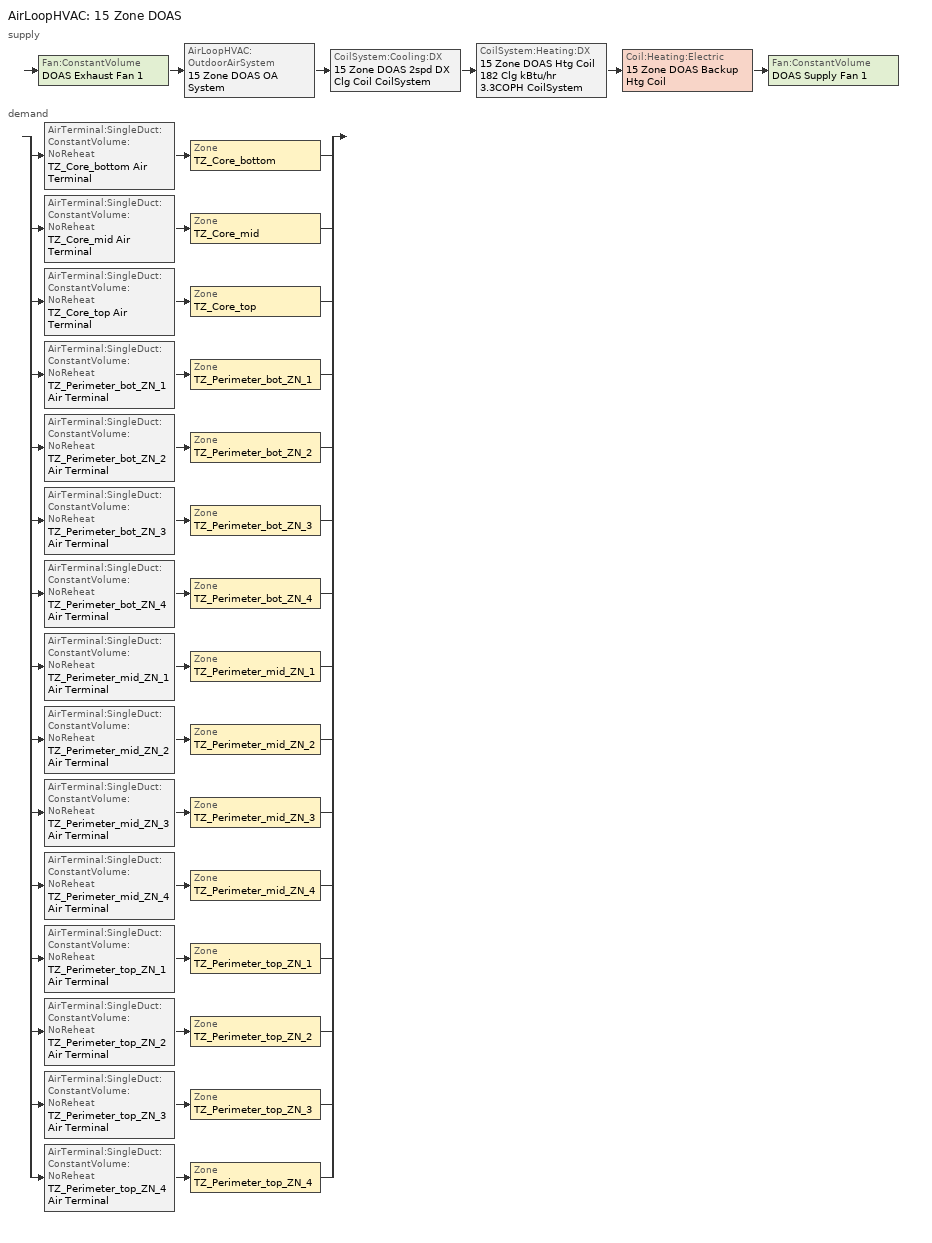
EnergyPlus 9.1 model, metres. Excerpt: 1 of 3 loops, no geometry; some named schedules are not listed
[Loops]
AirLoopHVAC '15 Zone DOAS'
 supply: Fan:ConstantVolume 'DOAS Exhaust Fan 1' > AirLoopHVAC:OutdoorAirSystem '15 Zone DOAS OA System' > CoilSystem:Cooling:DX '15 Zone DOAS 2spd DX Clg Coil CoilSystem' > CoilSystem:Heating:DX '15 Zone DOAS Htg Coil 182 Clg kBtu/hr 3.3COPH CoilSystem' > Coil:Heating:Electric '15 Zone DOAS Backup Htg Coil' > Fan:ConstantVolume 'DOAS Supply Fan 1'
 demand: split
  | AirTerminal:SingleDuct:ConstantVolume:NoReheat 'TZ_Core_bottom Air Terminal' > Zone 'TZ_Core_bottom'
  | AirTerminal:SingleDuct:ConstantVolume:NoReheat 'TZ_Core_mid Air Terminal' > Zone 'TZ_Core_mid'
  | AirTerminal:SingleDuct:ConstantVolume:NoReheat 'TZ_Core_top Air Terminal' > Zone 'TZ_Core_top'
  | AirTerminal:SingleDuct:ConstantVolume:NoReheat 'TZ_Perimeter_bot_ZN_1 Air Terminal' > Zone 'TZ_Perimeter_bot_ZN_1'
  | AirTerminal:SingleDuct:ConstantVolume:NoReheat 'TZ_Perimeter_bot_ZN_2 Air Terminal' > Zone 'TZ_Perimeter_bot_ZN_2'
  | AirTerminal:SingleDuct:ConstantVolume:NoReheat 'TZ_Perimeter_bot_ZN_3 Air Terminal' > Zone 'TZ_Perimeter_bot_ZN_3'
  | AirTerminal:SingleDuct:ConstantVolume:NoReheat 'TZ_Perimeter_bot_ZN_4 Air Terminal' > Zone 'TZ_Perimeter_bot_ZN_4'
  | AirTerminal:SingleDuct:ConstantVolume:NoReheat 'TZ_Perimeter_mid_ZN_1 Air Terminal' > Zone 'TZ_Perimeter_mid_ZN_1'
  | AirTerminal:SingleDuct:ConstantVolume:NoReheat 'TZ_Perimeter_mid_ZN_2 Air Terminal' > Zone 'TZ_Perimeter_mid_ZN_2'
  | AirTerminal:SingleDuct:ConstantVolume:NoReheat 'TZ_Perimeter_mid_ZN_3 Air Terminal' > Zone 'TZ_Perimeter_mid_ZN_3'
  | AirTerminal:SingleDuct:ConstantVolume:NoReheat 'TZ_Perimeter_mid_ZN_4 Air Terminal' > Zone 'TZ_Perimeter_mid_ZN_4'
  | AirTerminal:SingleDuct:ConstantVolume:NoReheat 'TZ_Perimeter_top_ZN_1 Air Terminal' > Zone 'TZ_Perimeter_top_ZN_1'
  | AirTerminal:SingleDuct:ConstantVolume:NoReheat 'TZ_Perimeter_top_ZN_2 Air Terminal' > Zone 'TZ_Perimeter_top_ZN_2'
  | AirTerminal:SingleDuct:ConstantVolume:NoReheat 'TZ_Perimeter_top_ZN_3 Air Terminal' > Zone 'TZ_Perimeter_top_ZN_3'
  | AirTerminal:SingleDuct:ConstantVolume:NoReheat 'TZ_Perimeter_top_ZN_4 Air Terminal' > Zone 'TZ_Perimeter_top_ZN_4'
[ZoneControl:Thermostat] Control Object Type 1=ThermostatSetpoint:DualSetpoint
Name | Zone or ZoneList | Control Type Schedule | Control Name 1
TZ_Core_bottom Thermostat | TZ_Core_bottom | TZ_Core_bottom Thermostat Schedule | Office WholeBuilding - Md Office Thermostat 1
TZ_Core_mid Thermostat | TZ_Core_mid | TZ_Core_mid Thermostat Schedule | Office WholeBuilding - Md Office Thermostat 2
TZ_Core_top Thermostat | TZ_Core_top | TZ_Core_top Thermostat Schedule | Office WholeBuilding - Md Office Thermostat 3
TZ_Perimeter_bot_ZN_1 Thermostat | TZ_Perimeter_bot_ZN_1 | TZ_Perimeter_bot_ZN_1 Thermostat Schedule | Office WholeBuilding - Md Office Thermostat 4
TZ_Perimeter_bot_ZN_2 Thermostat | TZ_Perimeter_bot_ZN_2 | TZ_Perimeter_bot_ZN_2 Thermostat Schedule | Office WholeBuilding - Md Office Thermostat 5
TZ_Perimeter_bot_ZN_3 Thermostat | TZ_Perimeter_bot_ZN_3 | TZ_Perimeter_bot_ZN_3 Thermostat Schedule | Office WholeBuilding - Md Office Thermostat 6
TZ_Perimeter_bot_ZN_4 Thermostat | TZ_Perimeter_bot_ZN_4 | TZ_Perimeter_bot_ZN_4 Thermostat Schedule | Office WholeBuilding - Md Office Thermostat 7
TZ_Perimeter_mid_ZN_1 Thermostat | TZ_Perimeter_mid_ZN_1 | TZ_Perimeter_mid_ZN_1 Thermostat Schedule | Office WholeBuilding - Md Office Thermostat 8
TZ_Perimeter_mid_ZN_2 Thermostat | TZ_Perimeter_mid_ZN_2 | TZ_Perimeter_mid_ZN_2 Thermostat Schedule | Office WholeBuilding - Md Office Thermostat 9
TZ_Perimeter_mid_ZN_3 Thermostat | TZ_Perimeter_mid_ZN_3 | TZ_Perimeter_mid_ZN_3 Thermostat Schedule | Office WholeBuilding - Md Office Thermostat 10
TZ_Perimeter_mid_ZN_4 Thermostat | TZ_Perimeter_mid_ZN_4 | TZ_Perimeter_mid_ZN_4 Thermostat Schedule | Office WholeBuilding - Md Office Thermostat 11
TZ_Perimeter_top_ZN_1 Thermostat | TZ_Perimeter_top_ZN_1 | TZ_Perimeter_top_ZN_1 Thermostat Schedule | Office WholeBuilding - Md Office Thermostat 12
TZ_Perimeter_top_ZN_2 Thermostat | TZ_Perimeter_top_ZN_2 | TZ_Perimeter_top_ZN_2 Thermostat Schedule | Office WholeBuilding - Md Office Thermostat 13
TZ_Perimeter_top_ZN_3 Thermostat | TZ_Perimeter_top_ZN_3 | TZ_Perimeter_top_ZN_3 Thermostat Schedule | Office WholeBuilding - Md Office Thermostat 14
TZ_Perimeter_top_ZN_4 Thermostat | TZ_Perimeter_top_ZN_4 | TZ_Perimeter_top_ZN_4 Thermostat Schedule | Office WholeBuilding - Md Office Thermostat 15
[ThermostatSetpoint:DualSetpoint] Heating Setpoint Temperature Schedule=OfficeMedium HTGSETP_SCH_YES_OPTIMUM; Cooling Setpoint Temperature Schedule=OfficeMedium CLGSETP_SCH_YES_OPTIMUM
Office WholeBuilding - Md Office Thermostat 1; Office WholeBuilding - Md Office Thermostat 2; Office WholeBuilding - Md Office Thermostat 3; Office WholeBuilding - Md Office Thermostat 4; Office WholeBuilding - Md Office Thermostat 5; Office WholeBuilding - Md Office Thermostat 6; Office WholeBuilding - Md Office Thermostat 7; Office WholeBuilding - Md Office Thermostat 8; Office WholeBuilding - Md Office Thermostat 9; Office WholeBuilding - Md Office Thermostat 10; Office WholeBuilding - Md Office Thermostat 11; Office WholeBuilding - Md Office Thermostat 12; Office WholeBuilding - Md Office Thermostat 13; Office WholeBuilding - Md Office Thermostat 14; Office WholeBuilding - Md Office Thermostat 15
[AirTerminal:SingleDuct:ConstantVolume:NoReheat] Availability Schedule=Always On Discrete; Maximum Air Flow Rate {m3/s}=AutoSize
TZ_Core_bottom Air Terminal; TZ_Core_mid Air Terminal; TZ_Core_top Air Terminal; TZ_Perimeter_bot_ZN_1 Air Terminal; TZ_Perimeter_bot_ZN_2 Air Terminal; TZ_Perimeter_bot_ZN_3 Air Terminal; TZ_Perimeter_bot_ZN_4 Air Terminal; TZ_Perimeter_mid_ZN_1 Air Terminal; TZ_Perimeter_mid_ZN_2 Air Terminal; TZ_Perimeter_mid_ZN_3 Air Terminal; TZ_Perimeter_mid_ZN_4 Air Terminal; TZ_Perimeter_top_ZN_1 Air Terminal; TZ_Perimeter_top_ZN_2 Air Terminal; TZ_Perimeter_top_ZN_3 Air Terminal; TZ_Perimeter_top_ZN_4 Air Terminal
[ZoneHVAC:TerminalUnit:VariableRefrigerantFlow] Terminal Unit Availability Schedule=Always On Discrete; Cooling Supply Air Flow Rate {m3/s}=Autosize; No Cooling Supply Air Flow Rate {m3/s}=Autosize; Heating Supply Air Flow Rate {m3/s}=Autosize; No Heating Supply Air Flow Rate {m3/s}=Autosize; Cooling Outdoor Air Flow Rate {m3/s}=0; Heating Outdoor Air Flow Rate {m3/s}=0; No Load Outdoor Air Flow Rate {m3/s}=0; Supply Air Fan Operating Mode Schedule=Always Off Discrete; Supply Air Fan Placement=DrawThrough; Zone Terminal Unit On Parasitic Electric Energy Use {W}=30; Zone Terminal Unit Off Parasitic Electric Energy Use {W}=20; Rated Heating Capacity Sizing Ratio {W/W}=1
Name | Supply Air Fan Object | Cooling Coil Object | Heating Coil Object
TZ_Core_bottom VRF Terminal Unit | TZ_Core_bottom VRF Unit Cycling Fan | Zone HVAC Terminal Unit Variable Refrigerant Flow 1 Cooling Coil 5 | Zone HVAC Terminal Unit Variable Refrigerant Flow 1 Heating Coil 5
TZ_Core_mid VRF Terminal Unit | TZ_Core_mid VRF Unit Cycling Fan | Zone HVAC Terminal Unit Variable Refrigerant Flow 1 Cooling Coil 6 | Zone HVAC Terminal Unit Variable Refrigerant Flow 1 Heating Coil 6
TZ_Core_top VRF Terminal Unit | TZ_Core_top VRF Unit Cycling Fan | Zone HVAC Terminal Unit Variable Refrigerant Flow 1 Cooling Coil 7 | Zone HVAC Terminal Unit Variable Refrigerant Flow 1 Heating Coil 7
TZ_Perimeter_bot_ZN_1 VRF Terminal Unit | TZ_Perimeter_bot_ZN_1 VRF Unit Cycling Fan | Zone HVAC Terminal Unit Variable Refrigerant Flow 1 Cooling Coil 8 | Zone HVAC Terminal Unit Variable Refrigerant Flow 1 Heating Coil 8
TZ_Perimeter_bot_ZN_2 VRF Terminal Unit | TZ_Perimeter_bot_ZN_2 VRF Unit Cycling Fan | Zone HVAC Terminal Unit Variable Refrigerant Flow 1 Cooling Coil 9 | Zone HVAC Terminal Unit Variable Refrigerant Flow 1 Heating Coil 9
TZ_Perimeter_bot_ZN_3 VRF Terminal Unit | TZ_Perimeter_bot_ZN_3 VRF Unit Cycling Fan | Zone HVAC Terminal Unit Variable Refrigerant Flow 1 Cooling Coil 10 | Zone HVAC Terminal Unit Variable Refrigerant Flow 1 Heating Coil 10
TZ_Perimeter_bot_ZN_4 VRF Terminal Unit | TZ_Perimeter_bot_ZN_4 VRF Unit Cycling Fan | Zone HVAC Terminal Unit Variable Refrigerant Flow 1 Cooling Coil 11 | Zone HVAC Terminal Unit Variable Refrigerant Flow 1 Heating Coil 11
TZ_Perimeter_mid_ZN_1 VRF Terminal Unit | TZ_Perimeter_mid_ZN_1 VRF Unit Cycling Fan | Zone HVAC Terminal Unit Variable Refrigerant Flow 1 Cooling Coil 12 | Zone HVAC Terminal Unit Variable Refrigerant Flow 1 Heating Coil 12
TZ_Perimeter_mid_ZN_2 VRF Terminal Unit | TZ_Perimeter_mid_ZN_2 VRF Unit Cycling Fan | Zone HVAC Terminal Unit Variable Refrigerant Flow 1 Cooling Coil 13 | Zone HVAC Terminal Unit Variable Refrigerant Flow 1 Heating Coil 13
TZ_Perimeter_mid_ZN_3 VRF Terminal Unit | TZ_Perimeter_mid_ZN_3 VRF Unit Cycling Fan | Zone HVAC Terminal Unit Variable Refrigerant Flow 1 Cooling Coil 14 | Zone HVAC Terminal Unit Variable Refrigerant Flow 1 Heating Coil 14
TZ_Perimeter_mid_ZN_4 VRF Terminal Unit | TZ_Perimeter_mid_ZN_4 VRF Unit Cycling Fan | Zone HVAC Terminal Unit Variable Refrigerant Flow 1 Cooling Coil 15 | Zone HVAC Terminal Unit Variable Refrigerant Flow 1 Heating Coil 15
TZ_Perimeter_top_ZN_1 VRF Terminal Unit | TZ_Perimeter_top_ZN_1 VRF Unit Cycling Fan | Zone HVAC Terminal Unit Variable Refrigerant Flow 1 Cooling Coil 16 | Zone HVAC Terminal Unit Variable Refrigerant Flow 1 Heating Coil 16
TZ_Perimeter_top_ZN_2 VRF Terminal Unit | TZ_Perimeter_top_ZN_2 VRF Unit Cycling Fan | Zone HVAC Terminal Unit Variable Refrigerant Flow 1 Cooling Coil 17 | Zone HVAC Terminal Unit Variable Refrigerant Flow 1 Heating Coil 17
TZ_Perimeter_top_ZN_3 VRF Terminal Unit | TZ_Perimeter_top_ZN_3 VRF Unit Cycling Fan | Zone HVAC Terminal Unit Variable Refrigerant Flow 1 Cooling Coil 18 | Zone HVAC Terminal Unit Variable Refrigerant Flow 1 Heating Coil 18
TZ_Perimeter_top_ZN_4 VRF Terminal Unit | TZ_Perimeter_top_ZN_4 VRF Unit Cycling Fan | Zone HVAC Terminal Unit Variable Refrigerant Flow 1 Cooling Coil 19 | Zone HVAC Terminal Unit Variable Refrigerant Flow 1 Heating Coil 19
[Coil:Cooling:DX:VariableRefrigerantFlow] Availability Schedule=Always On Discrete; Gross Rated Total Cooling Capacity {W}=Autosize; Gross Rated Sensible Heat Ratio=Autosize; Rated Air Flow Rate {m3/s}=Autosize
Name | Cooling Capacity Ratio Modifier Function of Temperature Curve | Cooling Capacity Modifier Curve Function of Flow Fraction
Zone HVAC Terminal Unit Variable Refrigerant Flow 1 Cooling Coil 5 | VRFTUCoolCapFT 5 | VRFACCoolCapFFF 5
Zone HVAC Terminal Unit Variable Refrigerant Flow 1 Cooling Coil 6 | VRFTUCoolCapFT 6 | VRFACCoolCapFFF 6
Zone HVAC Terminal Unit Variable Refrigerant Flow 1 Cooling Coil 7 | VRFTUCoolCapFT 7 | VRFACCoolCapFFF 7
Zone HVAC Terminal Unit Variable Refrigerant Flow 1 Cooling Coil 8 | VRFTUCoolCapFT 8 | VRFACCoolCapFFF 8
Zone HVAC Terminal Unit Variable Refrigerant Flow 1 Cooling Coil 9 | VRFTUCoolCapFT 9 | VRFACCoolCapFFF 9
Zone HVAC Terminal Unit Variable Refrigerant Flow 1 Cooling Coil 10 | VRFTUCoolCapFT 10 | VRFACCoolCapFFF 10
Zone HVAC Terminal Unit Variable Refrigerant Flow 1 Cooling Coil 11 | VRFTUCoolCapFT 11 | VRFACCoolCapFFF 11
Zone HVAC Terminal Unit Variable Refrigerant Flow 1 Cooling Coil 12 | VRFTUCoolCapFT 12 | VRFACCoolCapFFF 12
Zone HVAC Terminal Unit Variable Refrigerant Flow 1 Cooling Coil 13 | VRFTUCoolCapFT 13 | VRFACCoolCapFFF 13
Zone HVAC Terminal Unit Variable Refrigerant Flow 1 Cooling Coil 14 | VRFTUCoolCapFT 14 | VRFACCoolCapFFF 14
Zone HVAC Terminal Unit Variable Refrigerant Flow 1 Cooling Coil 15 | VRFTUCoolCapFT 15 | VRFACCoolCapFFF 15
Zone HVAC Terminal Unit Variable Refrigerant Flow 1 Cooling Coil 16 | VRFTUCoolCapFT 16 | VRFACCoolCapFFF 16
Zone HVAC Terminal Unit Variable Refrigerant Flow 1 Cooling Coil 17 | VRFTUCoolCapFT 17 | VRFACCoolCapFFF 17
Zone HVAC Terminal Unit Variable Refrigerant Flow 1 Cooling Coil 18 | VRFTUCoolCapFT 18 | VRFACCoolCapFFF 18
Zone HVAC Terminal Unit Variable Refrigerant Flow 1 Cooling Coil 19 | VRFTUCoolCapFT 19 | VRFACCoolCapFFF 19
[Coil:Heating:DX:VariableRefrigerantFlow] Availability Schedule=Always On Discrete; Gross Rated Heating Capacity {W}=Autosize; Rated Air Flow Rate {m3/s}=Autosize
Name | Heating Capacity Ratio Modifier Function of Temperature Curve | Heating Capacity Modifier Function of Flow Fraction Curve
Zone HVAC Terminal Unit Variable Refrigerant Flow 1 Heating Coil 5 | Coil Heating DX Variable Refrigerant Flow 1 VRFTUHeatCAPFT 5 | Coil Heating DX Variable Refrigerant Flow 1 VRFACCoolCapFFF 5
Zone HVAC Terminal Unit Variable Refrigerant Flow 1 Heating Coil 6 | Coil Heating DX Variable Refrigerant Flow 1 VRFTUHeatCAPFT 6 | Coil Heating DX Variable Refrigerant Flow 1 VRFACCoolCapFFF 6
Zone HVAC Terminal Unit Variable Refrigerant Flow 1 Heating Coil 7 | Coil Heating DX Variable Refrigerant Flow 1 VRFTUHeatCAPFT 7 | Coil Heating DX Variable Refrigerant Flow 1 VRFACCoolCapFFF 7
Zone HVAC Terminal Unit Variable Refrigerant Flow 1 Heating Coil 8 | Coil Heating DX Variable Refrigerant Flow 1 VRFTUHeatCAPFT 8 | Coil Heating DX Variable Refrigerant Flow 1 VRFACCoolCapFFF 8
Zone HVAC Terminal Unit Variable Refrigerant Flow 1 Heating Coil 9 | Coil Heating DX Variable Refrigerant Flow 1 VRFTUHeatCAPFT 9 | Coil Heating DX Variable Refrigerant Flow 1 VRFACCoolCapFFF 9
Zone HVAC Terminal Unit Variable Refrigerant Flow 1 Heating Coil 10 | Coil Heating DX Variable Refrigerant Flow 1 VRFTUHeatCAPFT 10 | Coil Heating DX Variable Refrigerant Flow 1 VRFACCoolCapFFF 10
Zone HVAC Terminal Unit Variable Refrigerant Flow 1 Heating Coil 11 | Coil Heating DX Variable Refrigerant Flow 1 VRFTUHeatCAPFT 11 | Coil Heating DX Variable Refrigerant Flow 1 VRFACCoolCapFFF 11
Zone HVAC Terminal Unit Variable Refrigerant Flow 1 Heating Coil 12 | Coil Heating DX Variable Refrigerant Flow 1 VRFTUHeatCAPFT 12 | Coil Heating DX Variable Refrigerant Flow 1 VRFACCoolCapFFF 12
Zone HVAC Terminal Unit Variable Refrigerant Flow 1 Heating Coil 13 | Coil Heating DX Variable Refrigerant Flow 1 VRFTUHeatCAPFT 13 | Coil Heating DX Variable Refrigerant Flow 1 VRFACCoolCapFFF 13
Zone HVAC Terminal Unit Variable Refrigerant Flow 1 Heating Coil 14 | Coil Heating DX Variable Refrigerant Flow 1 VRFTUHeatCAPFT 14 | Coil Heating DX Variable Refrigerant Flow 1 VRFACCoolCapFFF 14
Zone HVAC Terminal Unit Variable Refrigerant Flow 1 Heating Coil 15 | Coil Heating DX Variable Refrigerant Flow 1 VRFTUHeatCAPFT 15 | Coil Heating DX Variable Refrigerant Flow 1 VRFACCoolCapFFF 15
Zone HVAC Terminal Unit Variable Refrigerant Flow 1 Heating Coil 16 | Coil Heating DX Variable Refrigerant Flow 1 VRFTUHeatCAPFT 16 | Coil Heating DX Variable Refrigerant Flow 1 VRFACCoolCapFFF 16
Zone HVAC Terminal Unit Variable Refrigerant Flow 1 Heating Coil 17 | Coil Heating DX Variable Refrigerant Flow 1 VRFTUHeatCAPFT 17 | Coil Heating DX Variable Refrigerant Flow 1 VRFACCoolCapFFF 17
Zone HVAC Terminal Unit Variable Refrigerant Flow 1 Heating Coil 18 | Coil Heating DX Variable Refrigerant Flow 1 VRFTUHeatCAPFT 18 | Coil Heating DX Variable Refrigerant Flow 1 VRFACCoolCapFFF 18
Zone HVAC Terminal Unit Variable Refrigerant Flow 1 Heating Coil 19 | Coil Heating DX Variable Refrigerant Flow 1 VRFTUHeatCAPFT 19 | Coil Heating DX Variable Refrigerant Flow 1 VRFACCoolCapFFF 19
[Fan:OnOff] Availability Schedule=Always On Discrete; Maximum Flow Rate {m3/s}=Autosize; Motor In Airstream Fraction=1
Name | Fan Total Efficiency | Pressure Rise {Pa} | Motor Efficiency | Fan Power Ratio Function of Speed Ratio Curve | Fan Efficiency Ratio Function of Speed Ratio Curve
TZ_Core_bottom VRF Unit Cycling Fan | 0.58175 | 468.41 | 0.895 | Fan On Off Power Curve 5 | Fan On Off Efficiency Curve 5
TZ_Core_mid VRF Unit Cycling Fan | 0.56225 | 452.709 | 0.865 | Fan On Off Power Curve 6 | Fan On Off Efficiency Curve 6
TZ_Core_top VRF Unit Cycling Fan | 0.56225 | 452.709 | 0.865 | Fan On Off Power Curve 7 | Fan On Off Efficiency Curve 7
TZ_Perimeter_bot_ZN_1 VRF Unit Cycling Fan | 0.55575 | 447.476 | 0.855 | Fan On Off Power Curve 8 | Fan On Off Efficiency Curve 8
TZ_Perimeter_bot_ZN_2 VRF Unit Cycling Fan | 0.55575 | 447.476 | 0.855 | Fan On Off Power Curve 9 | Fan On Off Efficiency Curve 9
TZ_Perimeter_bot_ZN_3 VRF Unit Cycling Fan | 0.55575 | 447.476 | 0.855 | Fan On Off Power Curve 10 | Fan On Off Efficiency Curve 10
TZ_Perimeter_bot_ZN_4 VRF Unit Cycling Fan | 0.55575 | 447.476 | 0.855 | Fan On Off Power Curve 11 | Fan On Off Efficiency Curve 11
TZ_Perimeter_mid_ZN_1 VRF Unit Cycling Fan | 0.55575 | 447.476 | 0.855 | Fan On Off Power Curve 12 | Fan On Off Efficiency Curve 12
TZ_Perimeter_mid_ZN_2 VRF Unit Cycling Fan | 0.55575 | 447.476 | 0.855 | Fan On Off Power Curve 13 | Fan On Off Efficiency Curve 13
TZ_Perimeter_mid_ZN_3 VRF Unit Cycling Fan | 0.55575 | 447.476 | 0.855 | Fan On Off Power Curve 14 | Fan On Off Efficiency Curve 14
TZ_Perimeter_mid_ZN_4 VRF Unit Cycling Fan | 0.55575 | 447.476 | 0.855 | Fan On Off Power Curve 15 | Fan On Off Efficiency Curve 15
TZ_Perimeter_top_ZN_1 VRF Unit Cycling Fan | 0.55575 | 447.476 | 0.855 | Fan On Off Power Curve 16 | Fan On Off Efficiency Curve 16
TZ_Perimeter_top_ZN_2 VRF Unit Cycling Fan | 0.55575 | 447.476 | 0.855 | Fan On Off Power Curve 17 | Fan On Off Efficiency Curve 17
TZ_Perimeter_top_ZN_3 VRF Unit Cycling Fan | 0.55575 | 447.476 | 0.855 | Fan On Off Power Curve 18 | Fan On Off Efficiency Curve 18
TZ_Perimeter_top_ZN_4 VRF Unit Cycling Fan | 0.55575 | 447.476 | 0.855 | Fan On Off Power Curve 19 | Fan On Off Efficiency Curve 19
[Zone equipment]
TZ_Core_bottom: TZ_Core_bottom Air Terminal, TZ_Core_bottom VRF Terminal Unit
TZ_Core_mid: TZ_Core_mid Air Terminal, TZ_Core_mid VRF Terminal Unit
TZ_Core_top: TZ_Core_top Air Terminal, TZ_Core_top VRF Terminal Unit
TZ_Perimeter_bot_ZN_1: TZ_Perimeter_bot_ZN_1 Air Terminal, TZ_Perimeter_bot_ZN_1 VRF Terminal Unit
TZ_Perimeter_bot_ZN_2: TZ_Perimeter_bot_ZN_2 Air Terminal, TZ_Perimeter_bot_ZN_2 VRF Terminal Unit
TZ_Perimeter_bot_ZN_3: TZ_Perimeter_bot_ZN_3 Air Terminal, TZ_Perimeter_bot_ZN_3 VRF Terminal Unit
TZ_Perimeter_bot_ZN_4: TZ_Perimeter_bot_ZN_4 Air Terminal, TZ_Perimeter_bot_ZN_4 VRF Terminal Unit
TZ_Perimeter_mid_ZN_1: TZ_Perimeter_mid_ZN_1 Air Terminal, TZ_Perimeter_mid_ZN_1 VRF Terminal Unit
TZ_Perimeter_mid_ZN_2: TZ_Perimeter_mid_ZN_2 Air Terminal, TZ_Perimeter_mid_ZN_2 VRF Terminal Unit
TZ_Perimeter_mid_ZN_3: TZ_Perimeter_mid_ZN_3 Air Terminal, TZ_Perimeter_mid_ZN_3 VRF Terminal Unit
TZ_Perimeter_mid_ZN_4: TZ_Perimeter_mid_ZN_4 Air Terminal, TZ_Perimeter_mid_ZN_4 VRF Terminal Unit
TZ_Perimeter_top_ZN_1: TZ_Perimeter_top_ZN_1 Air Terminal, TZ_Perimeter_top_ZN_1 VRF Terminal Unit
TZ_Perimeter_top_ZN_2: TZ_Perimeter_top_ZN_2 Air Terminal, TZ_Perimeter_top_ZN_2 VRF Terminal Unit
TZ_Perimeter_top_ZN_3: TZ_Perimeter_top_ZN_3 Air Terminal, TZ_Perimeter_top_ZN_3 VRF Terminal Unit
TZ_Perimeter_top_ZN_4: TZ_Perimeter_top_ZN_4 Air Terminal, TZ_Perimeter_top_ZN_4 VRF Terminal Unit
[Sizing:Zone] Zone Cooling Design Supply Air Temperature Input Method=SupplyAirTemperature; Zone Cooling Design Supply Air Temperature {C}=12.7778; Zone Cooling Design Supply Air Temperature Difference {deltaC}=11.11; Zone Heating Design Supply Air Temperature Input Method=SupplyAirTemperature; Zone Heating Design Supply Air Temperature {C}=40; Zone Heating Design Supply Air Temperature Difference {deltaC}=11.11; Zone Cooling Design Supply Air Humidity Ratio {kgWater/kgDryAir}=0.0085; Zone Heating Design Supply Air Humidity Ratio {kgWater/kgDryAir}=0.008; Design Specification Outdoor Air Object=Office WholeBuilding - Md Office Ventilation; Cooling Design Air Flow Method=DesignDay; Cooling Design Air Flow Rate {m3/s}=0; Cooling Minimum Air Flow per Zone Floor Area {m3/s-m2}=0.000762; Cooling Minimum Air Flow {m3/s}=0; Cooling Minimum Air Flow Fraction=0; Heating Design Air Flow Method=DesignDay; Heating Design Air Flow Rate {m3/s}=0; Heating Maximum Air Flow per Zone Floor Area {m3/s-m2}=0.002032; Heating Maximum Air Flow {m3/s}=0.141576; Heating Maximum Air Flow Fraction=0.3; Account for Dedicated Outdoor Air System=Yes; Dedicated Outdoor Air System Control Strategy=NeutralSupplyAir; Dedicated Outdoor Air Low Setpoint Temperature for Design {C}=15.5556; Dedicated Outdoor Air High Setpoint Temperature for Design {C}=21.1111
Name | Design Specification Zone Air Distribution Object
TZ_Core_bottom | TZ_Core_bottom Design Spec Zone Air Dist
TZ_Core_mid | TZ_Core_mid Design Spec Zone Air Dist
TZ_Core_top | TZ_Core_top Design Spec Zone Air Dist
TZ_Perimeter_bot_ZN_1 | TZ_Perimeter_bot_ZN_1 Design Spec Zone Air Dist
TZ_Perimeter_bot_ZN_2 | TZ_Perimeter_bot_ZN_2 Design Spec Zone Air Dist
TZ_Perimeter_bot_ZN_3 | TZ_Perimeter_bot_ZN_3 Design Spec Zone Air Dist
TZ_Perimeter_bot_ZN_4 | TZ_Perimeter_bot_ZN_4 Design Spec Zone Air Dist
TZ_Perimeter_mid_ZN_1 | TZ_Perimeter_mid_ZN_1 Design Spec Zone Air Dist
TZ_Perimeter_mid_ZN_2 | TZ_Perimeter_mid_ZN_2 Design Spec Zone Air Dist
TZ_Perimeter_mid_ZN_3 | TZ_Perimeter_mid_ZN_3 Design Spec Zone Air Dist
TZ_Perimeter_mid_ZN_4 | TZ_Perimeter_mid_ZN_4 Design Spec Zone Air Dist
TZ_Perimeter_top_ZN_1 | TZ_Perimeter_top_ZN_1 Design Spec Zone Air Dist
TZ_Perimeter_top_ZN_2 | TZ_Perimeter_top_ZN_2 Design Spec Zone Air Dist
TZ_Perimeter_top_ZN_3 | TZ_Perimeter_top_ZN_3 Design Spec Zone Air Dist
TZ_Perimeter_top_ZN_4 | TZ_Perimeter_top_ZN_4 Design Spec Zone Air Dist
[DesignSpecification:ZoneAirDistribution] Zone Air Distribution Effectiveness in Cooling Mode=1; Zone Air Distribution Effectiveness in Heating Mode=1
TZ_Core_bottom Design Spec Zone Air Dist; TZ_Core_mid Design Spec Zone Air Dist; TZ_Core_top Design Spec Zone Air Dist; TZ_Perimeter_bot_ZN_1 Design Spec Zone Air Dist; TZ_Perimeter_bot_ZN_2 Design Spec Zone Air Dist; TZ_Perimeter_bot_ZN_3 Design Spec Zone Air Dist; TZ_Perimeter_bot_ZN_4 Design Spec Zone Air Dist; TZ_Perimeter_mid_ZN_1 Design Spec Zone Air Dist; TZ_Perimeter_mid_ZN_2 Design Spec Zone Air Dist; TZ_Perimeter_mid_ZN_3 Design Spec Zone Air Dist; TZ_Perimeter_mid_ZN_4 Design Spec Zone Air Dist; TZ_Perimeter_top_ZN_1 Design Spec Zone Air Dist; TZ_Perimeter_top_ZN_2 Design Spec Zone Air Dist; TZ_Perimeter_top_ZN_3 Design Spec Zone Air Dist; TZ_Perimeter_top_ZN_4 Design Spec Zone Air Dist
[Controller:MechanicalVentilation]
15 Zone DOAS Mechanical Ventilation Controller: Availability Schedule=15 Zone DOAS Occ Sch; Demand Controlled Ventilation=No; System Outdoor Air Method=ZoneSum; Zone Name 1=TZ_Core_bottom; Design Specification Outdoor Air Object Name 1=Office WholeBuilding - Md Office Ventilation; Design Specification Zone Air Distribution Object Name 1=TZ_Core_bottom Design Spec Zone Air Dist; Zone Name 2=TZ_Core_mid; Design Specification Outdoor Air Object Name 2=Office WholeBuilding - Md Office Ventilation; Design Specification Zone Air Distribution Object Name 2=TZ_Core_mid Design Spec Zone Air Dist; Zone Name 3=TZ_Core_top; Design Specification Outdoor Air Object Name 3=Office WholeBuilding - Md Office Ventilation; Design Specification Zone Air Distribution Object Name 3=TZ_Core_top Design Spec Zone Air Dist; Zone Name 4=TZ_Perimeter_bot_ZN_1; Design Specification Outdoor Air Object Name 4=Office WholeBuilding - Md Office Ventilation; Design Specification Zone Air Distribution Object Name 4=TZ_Perimeter_bot_ZN_1 Design Spec Zone Air Dist; Zone Name 5=TZ_Perimeter_bot_ZN_2; Design Specification Outdoor Air Object Name 5=Office WholeBuilding - Md Office Ventilation; Design Specification Zone Air Distribution Object Name 5=TZ_Perimeter_bot_ZN_2 Design Spec Zone Air Dist; Zone Name 6=TZ_Perimeter_bot_ZN_3; Design Specification Outdoor Air Object Name 6=Office WholeBuilding - Md Office Ventilation; Design Specification Zone Air Distribution Object Name 6=TZ_Perimeter_bot_ZN_3 Design Spec Zone Air Dist; Zone Name 7=TZ_Perimeter_bot_ZN_4; Design Specification Outdoor Air Object Name 7=Office WholeBuilding - Md Office Ventilation; Design Specification Zone Air Distribution Object Name 7=TZ_Perimeter_bot_ZN_4 Design Spec Zone Air Dist; Zone Name 8=TZ_Perimeter_mid_ZN_1; Design Specification Outdoor Air Object Name 8=Office WholeBuilding - Md Office Ventilation; Design Specification Zone Air Distribution Object Name 8=TZ_Perimeter_mid_ZN_1 Design Spec Zone Air Dist; Zone Name 9=TZ_Perimeter_mid_ZN_2; Design Specification Outdoor Air Object Name 9=Office WholeBuilding - Md Office Ventilation; Design Specification Zone Air Distribution Object Name 9=TZ_Perimeter_mid_ZN_2 Design Spec Zone Air Dist; Zone Name 10=TZ_Perimeter_mid_ZN_3; Design Specification Outdoor Air Object Name 10=Office WholeBuilding - Md Office Ventilation; Design Specification Zone Air Distribution Object Name 10=TZ_Perimeter_mid_ZN_3 Design Spec Zone Air Dist; Zone Name 11=TZ_Perimeter_mid_ZN_4; Design Specification Outdoor Air Object Name 11=Office WholeBuilding - Md Office Ventilation; Design Specification Zone Air Distribution Object Name 11=TZ_Perimeter_mid_ZN_4 Design Spec Zone Air Dist; Zone Name 12=TZ_Perimeter_top_ZN_1; Design Specification Outdoor Air Object Name 12=Office WholeBuilding - Md Office Ventilation; Design Specification Zone Air Distribution Object Name 12=TZ_Perimeter_top_ZN_1 Design Spec Zone Air Dist; Zone Name 13=TZ_Perimeter_top_ZN_2; Design Specification Outdoor Air Object Name 13=Office WholeBuilding - Md Office Ventilation; Design Specification Zone Air Distribution Object Name 13=TZ_Perimeter_top_ZN_2 Design Spec Zone Air Dist; Zone Name 14=TZ_Perimeter_top_ZN_3; Design Specification Outdoor Air Object Name 14=Office WholeBuilding - Md Office Ventilation; Design Specification Zone Air Distribution Object Name 14=TZ_Perimeter_top_ZN_3 Design Spec Zone Air Dist; Zone Name 15=TZ_Perimeter_top_ZN_4; Design Specification Outdoor Air Object Name 15=Office WholeBuilding - Md Office Ventilation; Design Specification Zone Air Distribution Object Name 15=TZ_Perimeter_top_ZN_4 Design Spec Zone Air Dist
[DesignSpecification:OutdoorAir]
Office WholeBuilding - Md Office Ventilation: Outdoor Air Method=Sum; Outdoor Air Flow per Person {m3/s-person}=0.00235974; Outdoor Air Flow per Zone Floor Area {m3/s-m2}=0.0003048; Outdoor Air Flow per Zone {m3/s}=0; Outdoor Air Flow Air Changes per Hour {1/hr}=0
[AirLoopHVAC]
15 Zone DOAS: Design Supply Air Flow Rate {m3/s}=AutoSize
[Sizing:System]
15 Zone DOAS: Type of Load to Size On=VentilationRequirement; Design Outdoor Air Flow Rate {m3/s}=Autosize; Central Heating Maximum System Air Flow Ratio=1; Preheat Design Temperature {C}=7; Preheat Design Humidity Ratio {kgWater/kgDryAir}=0.008; Precool Design Temperature {C}=12.8; Precool Design Humidity Ratio {kgWater/kgDryAir}=0.008; Central Cooling Design Supply Air Temperature {C}=15.5556; Central Heating Design Supply Air Temperature {C}=21.1111; Type of Zone Sum to Use=Coincident; 100% Outdoor Air in Cooling=Yes; 100% Outdoor Air in Heating=Yes; Central Cooling Design Supply Air Humidity Ratio {kgWater/kgDryAir}=0.0085; Central Heating Design Supply Air Humidity Ratio {kgWater/kgDryAir}=0.008; Cooling Supply Air Flow Rate Method=DesignDay; Cooling Supply Air Flow Rate {m3/s}=0; Cooling Supply Air Flow Rate Per Floor Area {m3/s-m2}=0.00996765; Cooling Fraction of Autosized Cooling Supply Air Flow Rate=1; Cooling Supply Air Flow Rate Per Unit Cooling Capacity {m3/s-W}=3.94755e-05; Heating Supply Air Flow Rate Method=DesignDay; Heating Supply Air Flow Rate {m3/s}=0; Heating Supply Air Flow Rate Per Floor Area {m3/s-m2}=0.00996765; Heating Fraction of Autosized Heating Supply Air Flow Rate=1; Heating Fraction of Autosized Cooling Supply Air Flow Rate=1; Heating Supply Air Flow Rate Per Unit Heating Capacity {m3/s-W}=3.15882e-05; System Outdoor Air Method=ZoneSum; Zone Maximum Outdoor Air Fraction=1; Cooling Design Capacity Method=CoolingDesignCapacity; Cooling Design Capacity {W}=Autosize; Cooling Design Capacity Per Floor Area {W/m2}=234.7; Fraction of Autosized Cooling Design Capacity=1; Heating Design Capacity Method=HeatingDesignCapacity; Heating Design Capacity {W}=Autosize; Heating Design Capacity Per Floor Area {W/m2}=157; Fraction of Autosized Heating Design Capacity=1; Central Cooling Capacity Control Method=OnOff
[Fan:ConstantVolume] Availability Schedule=15 Zone DOAS Occ Sch; Fan Total Efficiency=0.58175; Maximum Flow Rate {m3/s}=AutoSize; Motor Efficiency=0.895; Motor In Airstream Fraction=1
Name | Pressure Rise {Pa}
DOAS Exhaust Fan 1 | 498.178
DOAS Supply Fan 1 | 747.267
[SetpointManager:MixedAir] Control Variable=Temperature
Name | Setpoint Node or NodeList
DOAS Exhaust Fan 1 Outlet Air Node OS Default SPM | DOAS Exhaust Fan 1 Outlet Air Node
15 Zone DOAS Heat Exchanger Primary Outlet Air Node OS Default SPM | 15 Zone DOAS Heat Exchanger Primary Outlet Air Node
15 Zone DOAS Mixed Air Node OS Default SPM | 15 Zone DOAS Mixed Air Node
15 Zone DOAS 2spd DX Clg Coil Outlet Air Node OS Default SPM | 15 Zone DOAS 2spd DX Clg Coil Outlet Air Node
15 Zone DOAS Htg Coil Outlet Air Node OS Default SPM | 15 Zone DOAS Htg Coil Outlet Air Node
[Controller:OutdoorAir]
15 Zone DOAS Outdoor Air Controller: Minimum Outdoor Air Flow Rate {m3/s}=Autosize; Maximum Outdoor Air Flow Rate {m3/s}=Autosize; Economizer Control Type=NoEconomizer; Economizer Control Action Type=ModulateFlow; Lockout Type=NoLockout; Minimum Limit Type=FixedMinimum; Minimum Outdoor Air Schedule=15 Zone DOAS Occ Sch; Minimum Fraction of Outdoor Air Schedule=Always On Discrete; Mechanical Ventilation Controller=15 Zone DOAS Mechanical Ventilation Controller; High Humidity Control=No; Control High Indoor Humidity Based on Outdoor Humidity Ratio=Yes; Heat Recovery Bypass Control Type=BypassWhenWithinEconomizerLimits
[HeatExchanger:AirToAir:SensibleAndLatent]
15 Zone DOAS Heat Exchanger: Availability Schedule=Always On Discrete; Nominal Supply Air Flow Rate {m3/s}=Autosize; Sensible Effectiveness at 100% Heating Air Flow=0.72; Latent Effectiveness at 100% Heating Air Flow=0.72; Sensible Effectiveness at 75% Heating Air Flow=0.72; Latent Effectiveness at 75% Heating Air Flow=0.72; Sensible Effectiveness at 100% Cooling Air Flow=0.72; Latent Effectiveness at 100% Cooling Air Flow=0.72; Sensible Effectiveness at 75% Cooling Air Flow=0.72; Latent Effectiveness at 75% Cooling Air Flow=0.72; Nominal Electric Power {W}=0; Supply Air Outlet Temperature Control=No; Heat Exchanger Type=Rotary; Frost Control Type=None; Threshold Temperature {C}=1.7; Economizer Lockout=Yes
[CoilSystem:Cooling:DX]
15 Zone DOAS 2spd DX Clg Coil CoilSystem: Availability Schedule=Always On Discrete; Cooling Coil=15 Zone DOAS 2spd DX Clg Coil
[Coil:Cooling:DX:TwoSpeed]
15 Zone DOAS 2spd DX Clg Coil: Availability Schedule=Always On Discrete; High Speed Gross Rated Total Cooling Capacity {W}=Autosize; High Speed Rated Sensible Heat Ratio=Autosize; High Speed Gross Rated Cooling COP {W/W}=3; High Speed Rated Air Flow Rate {m3/s}=Autosize; Total Cooling Capacity Function of Temperature Curve=Curve Biquadratic 5; Total Cooling Capacity Function of Flow Fraction Curve=Curve Quadratic 8; Energy Input Ratio Function of Temperature Curve=Curve Biquadratic 6; Energy Input Ratio Function of Flow Fraction Curve=Curve Quadratic 9; Part Load Fraction Correlation Curve=Curve Quadratic 10; Low Speed Gross Rated Total Cooling Capacity {W}=Autosize; Low Speed Gross Rated Sensible Heat Ratio=0.69; Low Speed Gross Rated Cooling COP {W/W}=3; Low Speed Rated Air Flow Rate {m3/s}=Autosize; Low Speed Total Cooling Capacity Function of Temperature Curve=Curve Biquadratic 7; Low Speed Energy Input Ratio Function of Temperature Curve=Curve Biquadratic 8; Condenser Type=AirCooled; High Speed Evaporative Condenser Effectiveness=0; High Speed Evaporative Condenser Air Flow Rate {m3/s}=Autosize; High Speed Evaporative Condenser Pump Rated Power Consumption {W}=Autosize; Low Speed Evaporative Condenser Effectiveness=0; Low Speed Evaporative Condenser Air Flow Rate {m3/s}=Autosize; Low Speed Evaporative Condenser Pump Rated Power Consumption {W}=Autosize; Basin Heater Capacity {W/K}=10; Basin Heater Setpoint Temperature {C}=2
[CoilSystem:Heating:DX]
15 Zone DOAS Htg Coil 182 Clg kBtu/hr 3.3COPH CoilSystem: Availability Schedule=Always On Discrete; Heating Coil=15 Zone DOAS Htg Coil 182 Clg kBtu/hr 3.3COPH
[Coil:Heating:DX:SingleSpeed]
15 Zone DOAS Htg Coil 182 Clg kBtu/hr 3.3COPH: Availability Schedule=Always On Discrete; Gross Rated Heating Capacity {W}=Autosize; Gross Rated Heating COP {W/W}=3.59363; Rated Air Flow Rate {m3/s}=Autosize; Rated Supply Fan Power Per Volume Flow Rate {W/(m3/s)}=773.3; Heating Capacity Function of Temperature Curve=DXHEAT-NECB2011-REF-CAPFT; Heating Capacity Function of Flow Fraction Curve=DXHEAT-NECB2011-REF-CAPFFLOW; Energy Input Ratio Function of Temperature Curve=DXHEAT-NECB2011-REF-EIRFT; Energy Input Ratio Function of Flow Fraction Curve=DXHEAT-NECB2011-REF-EIRFFLOW; Part Load Fraction Correlation Curve=DXHEAT-NECB2011-REF-PLFFPLR; Defrost Energy Input Ratio Function of Temperature Curve=15 Zone DOAS Htg Coil Defrost EIR Func of Temp Curve; Minimum Outdoor Dry-Bulb Temperature for Compressor Operation {C}=-8; Maximum Outdoor Dry-Bulb Temperature for Defrost Operation {C}=5; Crankcase Heater Capacity {W}=0; Maximum Outdoor Dry-Bulb Temperature for Crankcase Heater Operation {C}=10; Defrost Strategy=ReverseCycle; Defrost Control=OnDemand; Defrost Time Period Fraction=0.166667; Resistive Defrost Heater Capacity {W}=2000
[Coil:Heating:Electric]
15 Zone DOAS Backup Htg Coil: Availability Schedule=Always On Discrete; Efficiency=1; Nominal Capacity {W}=Autosize
[AirConditioner:VariableRefrigerantFlow]
Heat Pump=15 Zone VRF System; Availability Schedule=Always On Discrete; Gross Rated Total Cooling Capacity {W}=Autosize; Gross Rated Cooling COP {W/W}=4.287; Minimum Outdoor Temperature in Cooling Mode {C}=-15; Maximum Outdoor Temperature in Cooling Mode {C}=50; Cooling Capacity Ratio Modifier Function of Low Temperature Curve=vrf_cool_cap_f_of_low_temp 1; Cooling Capacity Ratio Boundary Curve=vrf_cool_cap_ratio_boundary 1; Cooling Capacity Ratio Modifier Function of High Temperature Curve=vrf_cool_cap_f_of_high_temp 1; Cooling Energy Input Ratio Modifier Function of Low Temperature Curve=vrf_cool_eir_f_of_low_temp 2; Cooling Energy Input Ratio Boundary Curve=vrf_cool_eir_ratio_boundary 1; Cooling Energy Input Ratio Modifier Function of High Temperature Curve=vrf_cool_eir_f_of_high_temp 1; Cooling Energy Input Ratio Modifier Function of Low Part-Load Ratio Curve=vrf_cool_eir_f_of_low_temp 3; Cooling Energy Input Ratio Modifier Function of High Part-Load Ratio Curve=vrf_cooling_eir_high_plr 1; Cooling Combination Ratio Correction Factor Curve=vrf_cooling_comb_ratio 1; Cooling Part-Load Fraction Correlation Curve=vrf_cooling_cplffplr 1; Gross Rated Heating Capacity {W}=Autosize; Rated Heating Capacity Sizing Ratio {W/W}=1; Gross Rated Heating COP {W/W}=4.147; Minimum Outdoor Temperature in Heating Mode {C}=-25; Maximum Outdoor Temperature in Heating Mode {C}=16.1; Heating Capacity Ratio Modifier Function of Low Temperature Curve=vrf_heat_cap_f_of_low_temp 1; Heating Capacity Ratio Boundary Curve=vrf_heat_cap_ratio_boundary 1; Heating Capacity Ratio Modifier Function of High Temperature Curve=vrf_heat_cap_f_of_high_temp 1; Heating Energy Input Ratio Modifier Function of Low Temperature Curve=vrf_heat_eir_f_of_low_temp 1; Heating Energy Input Ratio Boundary Curve=vrf_heat_eir_boundary 1; Heating Energy Input Ratio Modifier Function of High Temperature Curve=vrf_heat_eir_f_of_high_temp 1; Heating Performance Curve Outdoor Temperature Type=WetBulbTemperature; Heating Energy Input Ratio Modifier Function of Low Part-Load Ratio Curve=vrf_heating_eir_low_plr 1; Heating Energy Input Ratio Modifier Function of High Part-Load Ratio Curve=vrf_heating_eir_hi_plr 1; Heating Combination Ratio Correction Factor Curve=vrf_heating_comb_ratio 1; Heating Part-Load Fraction Correlation Curve=vrf_heating_cplffplr 1; Minimum Heat Pump Part-Load Ratio=0.25; Zone Name for Master Thermostat Location=TZ_Core_bottom; Master Thermostat Priority Control Type=LoadPriority; Zone Terminal Unit List=15 Zone VRF System Terminal List; Heat Pump Waste Heat Recovery=Yes; Equivalent Piping Length used for Piping Correction Factor in Cooling Mode {m}=30.48; Vertical Height used for Piping Correction Factor {m}=10.668; Piping Correction Factor for Length in Cooling Mode Curve=Air Conditioner Variable Refrigerant Flow 1 CoolingLengthCorrectionFactor 1; Piping Correction Factor for Height in Cooling Mode Coefficient {1/m}=-0.000386; Equivalent Piping Length used for Piping Correction Factor in Heating Mode {m}=30.48; Piping Correction Factor for Height in Heating Mode Coefficient {1/m}=0; Crankcase Heater Power per Compressor {W}=15; Number of Compressors=3; Ratio of Compressor Size to Total Compressor Capacity {W/W}=0.33; Maximum Outdoor Dry-Bulb Temperature for Crankcase Heater {C}=7; Defrost Strategy=ReverseCycle; Defrost Control=OnDemand; Defrost Energy Input Ratio Modifier Function of Temperature Curve=vrf_defrost_eir_f_of_temp 1; Defrost Time Period Fraction=0.058333; Resistive Defrost Heater Capacity {W}=1e-07; Maximum Outdoor Dry-bulb Temperature for Defrost Operation {C}=7; Condenser Type=AirCooled; Water Condenser Volume Flow Rate {m3/s}=Autosize; Evaporative Condenser Effectiveness=0.9; Evaporative Condenser Air Flow Rate {m3/s}=Autosize; Evaporative Condenser Pump Rated Power Consumption {W}=Autosize; Basin Heater Capacity {W/K}=0; Basin Heater Setpoint Temperature {C}=2; Fuel Type=Electricity; Minimum Outdoor Temperature in Heat Recovery Mode {C}=-10; Maximum Outdoor Temperature in Heat Recovery Mode {C}=27.2; Initial Heat Recovery Cooling Capacity Fraction {W/W}=0.5; Heat Recovery Cooling Capacity Time Constant {hr}=0.083; Initial Heat Recovery Cooling Energy Fraction {W/W}=1; Heat Recovery Cooling Energy Time Constant {hr}=0; Initial Heat Recovery Heating Capacity Fraction {W/W}=0.5; Heat Recovery Heating Capacity Time Constant {hr}=0.083; Initial Heat Recovery Heating Energy Fraction {W/W}=0.5; Heat Recovery Heating Energy Time Constant {hr}=0
[ZoneTerminalUnitList]
15 Zone VRF System Terminal List: Zone Terminal Unit Name 1=TZ_Core_bottom VRF Terminal Unit; Zone Terminal Unit Name 2=TZ_Core_mid VRF Terminal Unit; Zone Terminal Unit Name 3=TZ_Core_top VRF Terminal Unit; Zone Terminal Unit Name 4=TZ_Perimeter_bot_ZN_1 VRF Terminal Unit; Zone Terminal Unit Name 5=TZ_Perimeter_bot_ZN_2 VRF Terminal Unit; Zone Terminal Unit Name 6=TZ_Perimeter_bot_ZN_3 VRF Terminal Unit; Zone Terminal Unit Name 7=TZ_Perimeter_bot_ZN_4 VRF Terminal Unit; Zone Terminal Unit Name 8=TZ_Perimeter_mid_ZN_1 VRF Terminal Unit; Zone Terminal Unit Name 9=TZ_Perimeter_mid_ZN_2 VRF Terminal Unit; Zone Terminal Unit Name 10=TZ_Perimeter_mid_ZN_3 VRF Terminal Unit; Zone Terminal Unit Name 11=TZ_Perimeter_mid_ZN_4 VRF Terminal Unit; Zone Terminal Unit Name 12=TZ_Perimeter_top_ZN_1 VRF Terminal Unit; Zone Terminal Unit Name 13=TZ_Perimeter_top_ZN_2 VRF Terminal Unit; Zone Terminal Unit Name 14=TZ_Perimeter_top_ZN_3 VRF Terminal Unit; Zone Terminal Unit Name 15=TZ_Perimeter_top_ZN_4 VRF Terminal Unit
[Schedule:Compact]
TZ_Core_bottom Thermostat Schedule; TZ_Core_mid Thermostat Schedule; TZ_Core_top Thermostat Schedule; TZ_Perimeter_bot_ZN_1 Thermostat Schedule; TZ_Perimeter_bot_ZN_2 Thermostat Schedule; TZ_Perimeter_bot_ZN_3 Thermostat Schedule; TZ_Perimeter_bot_ZN_4 Thermostat Schedule; TZ_Perimeter_mid_ZN_1 Thermostat Schedule; TZ_Perimeter_mid_ZN_2 Thermostat Schedule; TZ_Perimeter_mid_ZN_3 Thermostat Schedule; TZ_Perimeter_mid_ZN_4 Thermostat Schedule; TZ_Perimeter_top_ZN_1 Thermostat Schedule; TZ_Perimeter_top_ZN_2 Thermostat Schedule; TZ_Perimeter_top_ZN_3 Thermostat Schedule; TZ_Perimeter_top_ZN_4 Thermostat Schedule: Through: 12/31, For: AllDays, Until: 24:00, 4
[Schedule:Day:Interval]
15 Zone DOAS Occ Sch Sunday: No, 24:00, 0
15 Zone DOAS Occ Sch Monday; 15 Zone DOAS Occ Sch Tuesday; 15 Zone DOAS Occ Sch Wednesday; 15 Zone DOAS Occ Sch Thursday; 15 Zone DOAS Occ Sch Friday: No, 07:00, 0, 18:00, 1, 24:00, 0
15 Zone DOAS Occ Sch Saturday: No, 08:00, 0, 12:00, 1, 24:00, 0
15 Zone DOAS Occ Sch Default: No, 24:00, 1
[Schedule:Week:Daily]
OfficeMedium HTGSETP_SCH_YES_OPTIMUM Week Rule - Jan1-Dec31: OfficeMedium HTGSETP_SCH_YES_OPTIMUM Default, OfficeMedium HTGSETP_SCH_YES_OPTIMUM Wkdy Day, OfficeMedium HTGSETP_SCH_YES_OPTIMUM Wkdy Day, OfficeMedium HTGSETP_SCH_YES_OPTIMUM Wkdy Day, OfficeMedium HTGSETP_SCH_YES_OPTIMUM Wkdy Day, OfficeMedium HTGSETP_SCH_YES_OPTIMUM Wkdy Day, OfficeMedium HTGSETP_SCH_YES_OPTIMUM Sat Day, OfficeMedium HTGSETP_SCH_YES_OPTIMUM Default, OfficeMedium HTGSETP_SCH_YES_OPTIMUM Summer Design Day, OfficeMedium HTGSETP_SCH_YES_OPTIMUM Winter Design Day, OfficeMedium HTGSETP_SCH_YES_OPTIMUM Default, OfficeMedium HTGSETP_SCH_YES_OPTIMUM Default
OfficeMedium CLGSETP_SCH_YES_OPTIMUM Week Rule - Jan1-Dec31: OfficeMedium CLGSETP_SCH_YES_OPTIMUM Default, OfficeMedium CLGSETP_SCH_YES_OPTIMUM Wkdy Day, OfficeMedium CLGSETP_SCH_YES_OPTIMUM Wkdy Day, OfficeMedium CLGSETP_SCH_YES_OPTIMUM Wkdy Day, OfficeMedium CLGSETP_SCH_YES_OPTIMUM Wkdy Day, OfficeMedium CLGSETP_SCH_YES_OPTIMUM Wkdy Day, OfficeMedium CLGSETP_SCH_YES_OPTIMUM Sat Day, OfficeMedium CLGSETP_SCH_YES_OPTIMUM Default, OfficeMedium CLGSETP_SCH_YES_OPTIMUM Summer Design Day, OfficeMedium CLGSETP_SCH_YES_OPTIMUM Winter Design Day, OfficeMedium CLGSETP_SCH_YES_OPTIMUM Default, OfficeMedium CLGSETP_SCH_YES_OPTIMUM Default
15 Zone DOAS Occ Sch Week Rule - Jan1-Dec31: 15 Zone DOAS Occ Sch Sunday, 15 Zone DOAS Occ Sch Monday, 15 Zone DOAS Occ Sch Tuesday, 15 Zone DOAS Occ Sch Wednesday, 15 Zone DOAS Occ Sch Thursday, 15 Zone DOAS Occ Sch Friday, 15 Zone DOAS Occ Sch Saturday, 15 Zone DOAS Occ Sch Default, 15 Zone DOAS Occ Sch Summer Design Day, 15 Zone DOAS Occ Sch Winter Design Day, 15 Zone DOAS Occ Sch Default, 15 Zone DOAS Occ Sch Default
[Schedule:Year]
OfficeMedium HTGSETP_SCH_YES_OPTIMUM: OfficeMedium HTGSETP_SCH_YES_OPTIMUM Week Rule - Jan1-Dec31, 1, 1, 12, 31
OfficeMedium CLGSETP_SCH_YES_OPTIMUM: OfficeMedium CLGSETP_SCH_YES_OPTIMUM Week Rule - Jan1-Dec31, 1, 1, 12, 31
15 Zone DOAS Occ Sch: 15 Zone DOAS Occ Sch Week Rule - Jan1-Dec31, 1, 1, 12, 31
[Schedule:Constant]
Name | Hourly Value
Always On Discrete | 1
Always Off Discrete | 0
[Curve:Biquadratic]
Name | Coefficient1 Constant | Coefficient2 x | Coefficient3 x**2 | Coefficient4 y | Coefficient5 y**2 | Coefficient6 x*y | Minimum Value of x {BasedOnField A2} | Maximum Value of x {BasedOnField A2} | Minimum Value of y {BasedOnField A3} | Maximum Value of y {BasedOnField A3} | Minimum Curve Output {BasedOnField A4} | Maximum Curve Output {BasedOnField A4}
VRFTUCoolCapFT 5; VRFTUCoolCapFT 6; VRFTUCoolCapFT 7; VRFTUCoolCapFT 8; VRFTUCoolCapFT 9; VRFTUCoolCapFT 10; VRFTUCoolCapFT 11; VRFTUCoolCapFT 12; VRFTUCoolCapFT 13; VRFTUCoolCapFT 14; VRFTUCoolCapFT 15; VRFTUCoolCapFT 16; VRFTUCoolCapFT 17; VRFTUCoolCapFT 18; VRFTUCoolCapFT 19 | 0.0585884 | 0.0587397 | -0.000210275 | 0.010937 | -0.000121955 | -0.000524662 | 15 | 23.89 | 20 | 43.33 | 0.8083 | 1.2583
Coil Heating DX Variable Refrigerant Flow 1 VRFTUHeatCAPFT 5; Coil Heating DX Variable Refrigerant Flow 1 VRFTUHeatCAPFT 6; Coil Heating DX Variable Refrigerant Flow 1 VRFTUHeatCAPFT 7; Coil Heating DX Variable Refrigerant Flow 1 VRFTUHeatCAPFT 8; Coil Heating DX Variable Refrigerant Flow 1 VRFTUHeatCAPFT 9; Coil Heating DX Variable Refrigerant Flow 1 VRFTUHeatCAPFT 10; Coil Heating DX Variable Refrigerant Flow 1 VRFTUHeatCAPFT 11; Coil Heating DX Variable Refrigerant Flow 1 VRFTUHeatCAPFT 12; Coil Heating DX Variable Refrigerant Flow 1 VRFTUHeatCAPFT 13; Coil Heating DX Variable Refrigerant Flow 1 VRFTUHeatCAPFT 14; Coil Heating DX Variable Refrigerant Flow 1 VRFTUHeatCAPFT 15; Coil Heating DX Variable Refrigerant Flow 1 VRFTUHeatCAPFT 16; Coil Heating DX Variable Refrigerant Flow 1 VRFTUHeatCAPFT 17; Coil Heating DX Variable Refrigerant Flow 1 VRFTUHeatCAPFT 18; Coil Heating DX Variable Refrigerant Flow 1 VRFTUHeatCAPFT 19 | 0.375444 | 0.0668191 | -0.00194171 | 0.0442618 | -0.000400958 | -0.00148198 | 21.11 | 27.22 | -15 | 18.33 | 0.6074 | 1
Curve Biquadratic 5; Curve Biquadratic 7 | 0.42415 | 0.04426 | -0.00042 | 0.00333 | -8e-05 | -0.00021 | 17 | 22 | 13 | 46
Curve Biquadratic 6; Curve Biquadratic 8 | 1.23649 | -0.02431 | 0.00057 | -0.01434 | 0.00063 | -0.00038 | 17 | 22 | 13 | 46
15 Zone DOAS Htg Coil Defrost EIR Func of Temp Curve | 0.297145 | 0.0430933 | -0.000748766 | 0.00597727 | 0.000482112 | -0.000956448 | 12.77778 | 23.88889 | 21.11111 | 46.11111
vrf_cool_cap_f_of_low_temp 1 | -1.69653 | 0.207248 | -0.00343146 | 0.0163816 | -6.73872e-05 | -0.000849848 | 13.9 | 23.9 | -5 | 43.3 | 0.59 | 1.33
vrf_cool_cap_f_of_high_temp 1 | 0.686736 | 0.0207631 | 0.0005447 | -0.0016218 | -4.259e-07 | -0.0003392 | 15 | 24 | 16 | 43
vrf_cool_eir_f_of_low_temp 2 | -1.61908 | 0.185965 | -0.0038961 | -0.00901995 | 0.0003034 | 0.000476049 | 13.9 | 23.9 | -5 | 43.3 | 0.27 | 1.15
vrf_cool_eir_f_of_high_temp 1 | -1.43951 | 0.161985 | -0.00349118 | 0.0269443 | 0.000134616 | -0.000671494 | 15 | 23.9 | 16.8 | 43.3
vrf_heat_cap_f_of_low_temp 1 | 0.98322 | 0.0157168 | -0.000835032 | 0.0522939 | -0.000531556 | -0.00190606 | 16.1 | 23.9 | -25 | 13.3 | 0.515152 | 1.2
vrf_heat_cap_f_of_high_temp 1 | 2.58599 | -0.0953227 | 0.000955329 | 0 | 0 | 0 | 21.1 | 27.2 | -944 | 15
vrf_heat_eir_f_of_low_temp 1 | 0.75683 | 0.04575 | -0.00136357 | 0.0554885 | -0.00120701 | -0.00303329 | 16.1 | 23.9 | -25 | 13.3 | 0.7 | 1.184
vrf_heat_eir_f_of_high_temp 1 | 1.38857 | -0.0229771 | 0.000537274 | -0.0273937 | 0.000403043 | -5.9786e-05 | 21.1 | 27.2 | 0 | 1
Air Conditioner Variable Refrigerant Flow 1 CoolingLengthCorrectionFactor 1 | 2.03882 | -0.00242606 | 3.5512e-06 | -1.68581 | 0.668703 | -4.5706e-05 | 7.62 | 182.88 | 0.8 | 1.5
vrf_defrost_eir_f_of_temp 1 | -1.61908 | 0.185965 | -0.0038961 | -0.00901995 | 0.0003034 | 0.000476049 | 13.9 | 23.9 | -5 | 50 | 0.27 | 1.155
[Curve:Quadratic]
Name | Coefficient1 Constant | Coefficient2 x | Coefficient3 x**2 | Minimum Value of x {BasedOnField A2} | Maximum Value of x {BasedOnField A2}
VRFACCoolCapFFF 5; Coil Heating DX Variable Refrigerant Flow 1 VRFACCoolCapFFF 5; VRFACCoolCapFFF 6; Coil Heating DX Variable Refrigerant Flow 1 VRFACCoolCapFFF 6; VRFACCoolCapFFF 7; Coil Heating DX Variable Refrigerant Flow 1 VRFACCoolCapFFF 7; VRFACCoolCapFFF 8; Coil Heating DX Variable Refrigerant Flow 1 VRFACCoolCapFFF 8; VRFACCoolCapFFF 9; Coil Heating DX Variable Refrigerant Flow 1 VRFACCoolCapFFF 9; VRFACCoolCapFFF 10; Coil Heating DX Variable Refrigerant Flow 1 VRFACCoolCapFFF 10; VRFACCoolCapFFF 11; Coil Heating DX Variable Refrigerant Flow 1 VRFACCoolCapFFF 11; VRFACCoolCapFFF 12; Coil Heating DX Variable Refrigerant Flow 1 VRFACCoolCapFFF 12; VRFACCoolCapFFF 13; Coil Heating DX Variable Refrigerant Flow 1 VRFACCoolCapFFF 13; VRFACCoolCapFFF 14; Coil Heating DX Variable Refrigerant Flow 1 VRFACCoolCapFFF 14; VRFACCoolCapFFF 15; Coil Heating DX Variable Refrigerant Flow 1 VRFACCoolCapFFF 15; VRFACCoolCapFFF 16; Coil Heating DX Variable Refrigerant Flow 1 VRFACCoolCapFFF 16; VRFACCoolCapFFF 17; Coil Heating DX Variable Refrigerant Flow 1 VRFACCoolCapFFF 17; VRFACCoolCapFFF 18; Coil Heating DX Variable Refrigerant Flow 1 VRFACCoolCapFFF 18; VRFACCoolCapFFF 19; Coil Heating DX Variable Refrigerant Flow 1 VRFACCoolCapFFF 19 | 0.8 | 0.2 | 0 | 0.5 | 1.5
Curve Quadratic 8 | 0.77136 | 0.34053 | -0.11088 | 0.75918 | 1.13877
Curve Quadratic 9 | 1.2055 | -0.32953 | 0.12308 | 0.75918 | 1.13877
Curve Quadratic 10 | 0.771 | 0.229 | 0 | 0 | 1
DXHEAT-NECB2011-REF-EIRFFLOW | 1.3824 | -0.4336 | 0.0512 | 0 | 1
[Curve:Exponent] Coefficient1 Constant=1; Coefficient2 Constant=0; Coefficient3 Constant=0; Minimum Value of x {BasedOnField A2}=0; Maximum Value of x {BasedOnField A2}=1
Fan On Off Power Curve 5; Fan On Off Power Curve 6; Fan On Off Power Curve 7; Fan On Off Power Curve 8; Fan On Off Power Curve 9; Fan On Off Power Curve 10; Fan On Off Power Curve 11; Fan On Off Power Curve 12; Fan On Off Power Curve 13; Fan On Off Power Curve 14; Fan On Off Power Curve 15; Fan On Off Power Curve 16; Fan On Off Power Curve 17; Fan On Off Power Curve 18; Fan On Off Power Curve 19
[Curve:Cubic]
Name | Coefficient1 Constant | Coefficient2 x | Coefficient3 x**2 | Coefficient4 x**3 | Minimum Value of x {BasedOnField A2} | Maximum Value of x {BasedOnField A2} | Minimum Curve Output {BasedOnField A3} | Maximum Curve Output {BasedOnField A3}
Fan On Off Efficiency Curve 5; Fan On Off Efficiency Curve 6; Fan On Off Efficiency Curve 7; Fan On Off Efficiency Curve 8; Fan On Off Efficiency Curve 9; Fan On Off Efficiency Curve 10; Fan On Off Efficiency Curve 11; Fan On Off Efficiency Curve 12; Fan On Off Efficiency Curve 13; Fan On Off Efficiency Curve 14; Fan On Off Efficiency Curve 15; Fan On Off Efficiency Curve 16; Fan On Off Efficiency Curve 17; Fan On Off Efficiency Curve 18; Fan On Off Efficiency Curve 19 | 1 | 0 | 0 | 0 | 0 | 1
DXHEAT-NECB2011-REF-CAPFT | 0.729 | 0.0319 | 0.000136 | -8.75e-06 | -20 | 20
DXHEAT-NECB2011-REF-CAPFFLOW | 0.84 | 0.16 | 0 | 0 | 0.5 | 1.5
DXHEAT-NECB2011-REF-EIRFT | 1.2183 | -0.03612 | 0.00142 | -2.68e-05 | -20 | 20
DXHEAT-NECB2011-REF-PLFFPLR | 0.3696 | 2.3362 | -2.9577 | 1.2596 | 0.7 | 1
vrf_cool_cap_ratio_boundary 1 | 25.73 | -0.0315004 | -0.014166 | 0 | 11 | 30
vrf_cool_eir_ratio_boundary 1 | 25.7347 | -0.0315004 | -0.014166 | 0 | 15 | 24
vrf_cool_eir_f_of_low_temp 3 | 0.0734992 | 0.334783 | 0.591613 | 0 | 0.25 | 1 | 0 | 1
vrf_cooling_eir_high_plr 1; vrf_heating_eir_hi_plr 1 | 1 | 0 | 0 | 0 | 1 | 1.5
vrf_cooling_comb_ratio 1 | 0.24034 | -0.21873 | 1.97941 | -1.02636 | 0.5 | 2 | 0.5 | 1.056
vrf_cooling_cplffplr 1; vrf_heating_cplffplr 1 | 0.85 | 0.15 | 0 | 0 | 1 | 1
vrf_heat_cap_ratio_boundary 1; vrf_heat_eir_boundary 1 | 58.577 | -3.0255 | 0.0193 | 0 | 15 | 23.9
vrf_heating_eir_low_plr 1 | 0.0724907 | 0.65819 | 0.26926 | 0 | 0.25 | 1 | 0 | 1
vrf_heating_comb_ratio 1 | 0.62115 | -1.55798 | 3.36817 | -1.4224 | 0.5 | 2 | 0.5 | 1.155
